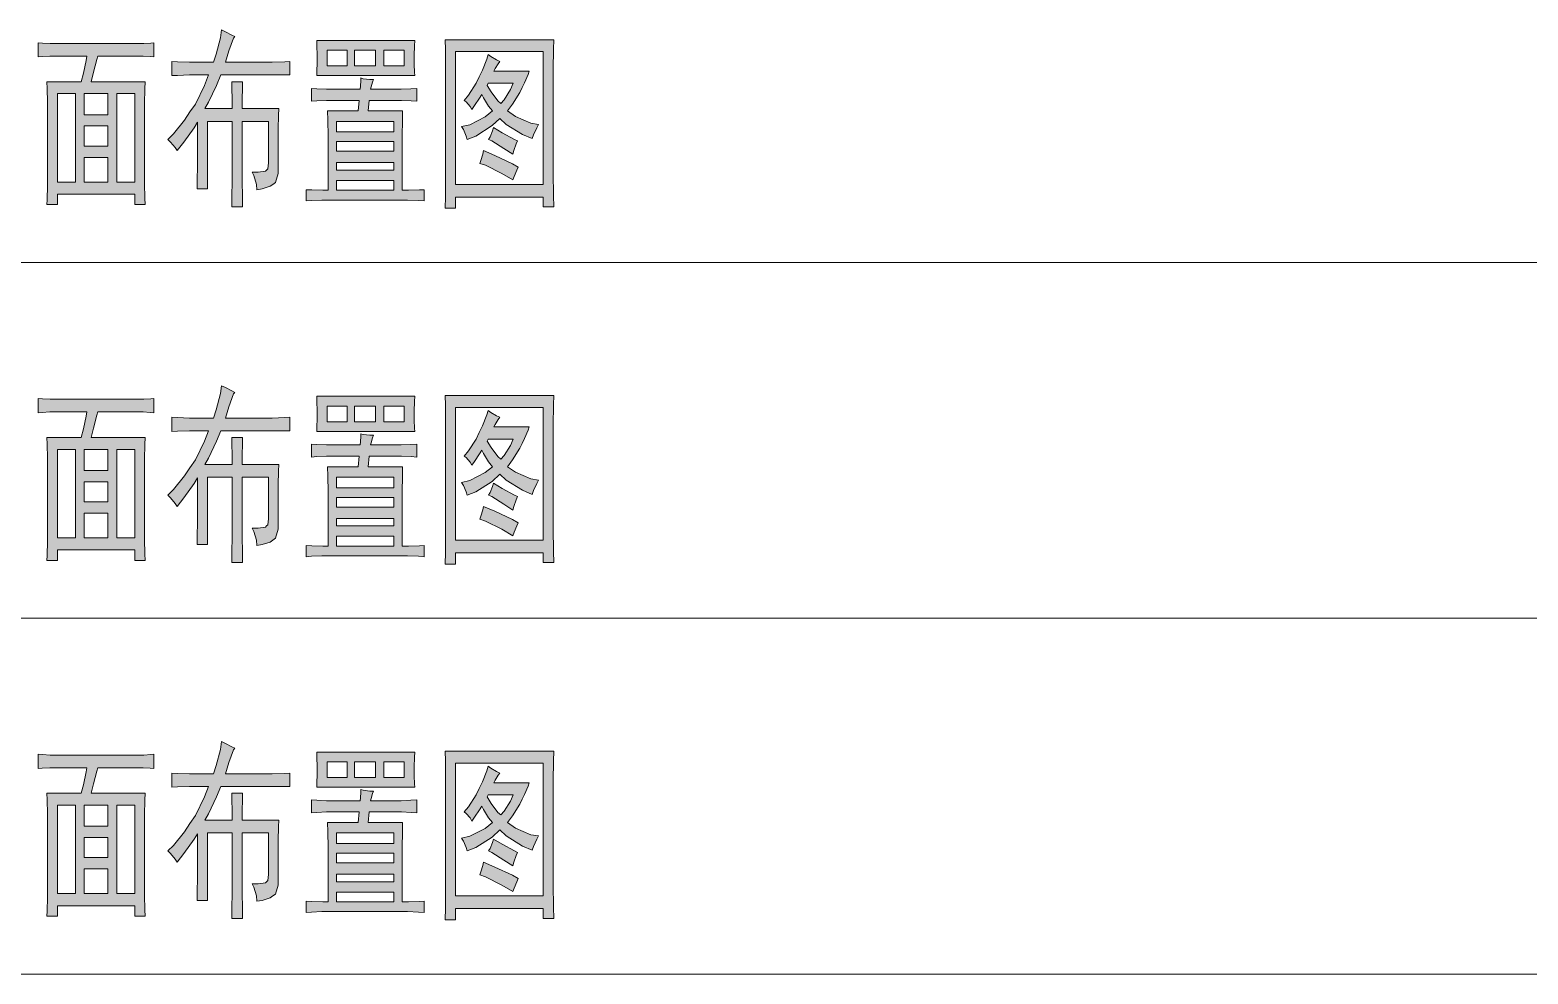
# Model space of a CAD drawing. Header units: millimetres. Extents: x 0 to 207, y 0 to 293.
# Drawn here: x 107.66 to 140.86, y 196.33 to 217.24 of the extents above; entities that cross this region are included whole.
import ezdxf

# ---------------------------------------------------------------- set-up
doc = ezdxf.new("R2010")
doc.units = ezdxf.units.MM

msp = doc.modelspace()

# ---------------------------------------------------------------- hatches: boundary and pattern name
h = msp.add_hatch(color=0)
h.dxf.hatch_style = 2
h.paths.add_polyline_path([(111.724722, 216.531472), (111.788222, 216.711389), (111.879944, 217.071222), (111.908167, 217.244083), (111.992833, 217.20175), (112.137472, 217.127667), (112.200972, 217.095917), (112.17275, 217.060639), (112.066917, 216.778417), (111.992833, 216.531472), (112.850083, 216.531472), (113.026472, 216.531472), (113.308694, 216.538528), (113.421583, 216.545583), (113.421583, 216.24925), (111.887, 216.24925), (111.795278, 216.016417), (111.618889, 215.642472), (111.53775, 215.501361), (112.141, 215.501361), (112.141, 215.684806), (112.137472, 215.981139), (112.130417, 216.097556), (112.373833, 216.097556), (112.370306, 215.981139), (112.36325, 215.684806), (112.36325, 215.501361), (113.178167, 215.501361), (113.171111, 215.349667), (113.164056, 215.053333), (113.164056, 214.901639), (113.164056, 214.220778), (113.164056, 214.065556), (113.104083, 213.864472), (113.044111, 213.822139), (112.980611, 213.783333), (112.804222, 213.723361), (112.687806, 213.705722), (112.677222, 213.822139), (112.624306, 214.016167), (112.5855, 214.09025), (112.716028, 214.09025), (112.878306, 214.114944), (112.903, 214.139639), (112.931222, 214.164333), (112.948861, 214.298389), (112.945333, 214.404222), (112.945333, 215.219139), (112.36325, 215.219139), (112.36325, 214.09025), (112.36325, 213.913861), (112.370306, 213.532861), (112.373833, 213.324722), (112.130417, 213.324722), (112.137472, 213.532861), (112.141, 213.913861), (112.141, 214.09025), (112.141, 215.219139), (111.597722, 215.219139), (111.597722, 213.723361), (111.364889, 213.723361), (111.368417, 213.89975), (111.375472, 214.238417), (111.375472, 214.404222), (111.375472, 215.2015), (111.301389, 215.078028), (111.072083, 214.760528), (110.920389, 214.570028), (110.881583, 214.637056), (110.77575, 214.760528), (110.71225, 214.8205), (110.83925, 214.943972), (111.086194, 215.247361), (111.206139, 215.427278), (111.326083, 215.603667), (111.530694, 216.016417), (111.618889, 216.24925), (111.340194, 216.24925), (111.195556, 216.24925), (110.927444, 216.238667), (110.803972, 216.231611), (110.803972, 216.545583), (110.927444, 216.538528), (111.195556, 216.531472), (111.340194, 216.531472)])
h = msp.add_hatch(color=0)
h.paths.add_polyline_path([(110.098417, 216.944222), (110.183083, 216.944222), (110.341833, 216.954806), (110.408861, 216.961861), (110.408861, 216.647889), (110.327722, 216.654944), (110.1725, 216.662), (110.098417, 216.662), (109.167083, 216.662), (109.142389, 216.587917), (109.068306, 216.305694), (109.015389, 216.097556), (110.211306, 216.097556), (110.207778, 215.942333), (110.200722, 215.617778), (110.200722, 215.451972), (110.200722, 214.023222), (110.200722, 213.839778), (110.207778, 213.515222), (110.211306, 213.374111), (109.982, 213.374111), (109.982, 213.606944), (108.271028, 213.606944), (108.271028, 213.374111), (108.038194, 213.374111), (108.04525, 213.483472), (108.052306, 213.797444), (108.052306, 214.005583), (108.052306, 215.483722), (108.052306, 215.642472), (108.04525, 215.949389), (108.038194, 216.097556), (108.793139, 216.097556), (108.846056, 216.288056), (108.909556, 216.570278), (108.923667, 216.662), (108.189889, 216.662), (108.101694, 216.662), (107.928833, 216.654944), (107.840639, 216.647889), (107.840639, 216.961861), (107.935889, 216.954806), (108.10875, 216.944222), (108.189889, 216.944222)])
h.paths.add_polyline_path([(108.666139, 213.875056), (108.666139, 215.832972), (108.271028, 215.832972), (108.271028, 213.875056)])
h.paths.add_polyline_path([(109.982, 213.875056), (109.982, 215.832972), (109.586889, 215.832972), (109.586889, 213.875056)])
h.paths.add_polyline_path([(109.389333, 213.875056), (109.389333, 214.421861), (108.863694, 214.421861), (108.863694, 213.875056)])
h.paths.add_polyline_path([(109.389333, 215.367306), (109.389333, 215.832972), (108.863694, 215.832972), (108.863694, 215.367306)])
h.paths.add_polyline_path([(109.389333, 214.668806), (109.389333, 215.120361), (108.863694, 215.120361), (108.863694, 214.668806)])
h = msp.add_hatch(color=0)
h.paths.add_polyline_path([(116.187361, 217.01125), (116.180306, 216.894833), (116.176778, 216.679639), (116.176778, 216.580861), (116.176778, 216.478556), (116.180306, 216.305694), (116.187361, 216.231611), (114.01425, 216.231611), (114.017778, 216.330389), (114.024833, 216.513833), (114.024833, 216.594972), (114.024833, 216.686694), (114.017778, 216.894833), (114.01425, 217.01125)])
h.paths.add_polyline_path([(115.316, 216.446806), (115.316, 216.796056), (114.850333, 216.796056), (114.850333, 216.446806)])
h.paths.add_polyline_path([(115.954528, 216.446806), (115.954528, 216.796056), (115.502972, 216.796056), (115.502972, 216.446806)])
h.paths.add_polyline_path([(114.688056, 216.446806), (114.688056, 216.796056), (114.247083, 216.796056), (114.247083, 216.446806)])
h = msp.add_hatch(color=0)
h.paths.add_polyline_path([(119.267111, 217.028889), (119.260056, 216.82075), (119.256528, 216.365667), (119.256528, 216.115194), (119.256528, 214.337194), (119.256528, 214.079667), (119.260056, 213.575194), (119.267111, 213.324722), (119.034278, 213.324722), (119.034278, 213.539917), (117.094, 213.539917), (117.094, 213.292972), (116.861167, 213.292972), (116.868222, 213.5505), (116.87175, 214.079667), (116.87175, 214.354833), (116.87175, 216.115194), (116.87175, 216.355083), (116.868222, 216.813694), (116.861167, 217.028889)])
h.paths.add_polyline_path([(119.034278, 213.822139), (119.034278, 216.764306), (117.094, 216.764306), (117.094, 213.822139)])
h = msp.add_hatch(color=0)
h.paths.add_polyline_path([(118.071194, 216.545583), (118.035917, 216.496194), (117.972417, 216.390361), (117.940667, 216.330389), (118.720306, 216.330389), (118.699139, 216.256306), (118.621528, 216.072861), (118.568611, 215.967028), (118.519222, 215.857667), (118.353417, 215.600139), (118.244056, 215.451972), (118.420444, 215.324972), (118.762639, 215.176806), (118.928444, 215.152111), (118.889639, 215.078028), (118.819083, 214.919278), (118.790861, 214.838139), (118.575667, 214.926333), (118.215833, 215.152111), (118.071194, 215.286167), (117.901861, 215.127417), (117.542028, 214.894583), (117.348, 214.8205), (117.330361, 214.894583), (117.266861, 215.035694), (117.221, 215.102722), (117.407972, 215.145056), (117.750167, 215.317917), (117.908917, 215.451972), (117.82425, 215.557806), (117.711361, 215.74125), (117.676083, 215.815333), (117.623167, 215.734194), (117.513806, 215.568389), (117.453833, 215.483722), (117.415028, 215.55075), (117.326833, 215.649528), (117.280972, 215.684806), (117.37975, 215.801222), (117.545556, 216.062278), (117.616111, 216.206917), (117.686667, 216.351556), (117.785444, 216.594972), (117.813667, 216.697278), (117.873639, 216.654944), (118.000639, 216.580861)])
h.paths.add_polyline_path([(117.7925, 216.016417), (117.877167, 215.875306), (118.028861, 215.674222), (118.092361, 215.617778), (118.169972, 215.698917), (118.307556, 215.924694), (118.371056, 216.065806), (117.813667, 216.065806)])
h = msp.add_hatch(color=0)
h.paths.add_polyline_path([(115.270139, 216.146944), (115.2525, 216.0905), (115.22075, 215.981139), (115.210167, 215.93175), (115.802833, 215.93175), (115.883972, 215.93175), (116.099167, 215.942333), (116.233222, 215.949389), (116.233222, 215.667167), (116.106222, 215.674222), (115.891028, 215.684806), (115.802833, 215.684806), (115.174889, 215.684806), (115.153722, 215.451972), (115.91925, 215.451972), (115.915722, 215.243833), (115.908667, 214.894583), (115.908667, 214.753472), (115.908667, 213.691611), (116.04625, 213.691611), (116.293194, 213.698667), (116.3955, 213.705722), (116.3955, 213.458778), (116.2685, 213.465833), (116.028611, 213.476417), (115.91925, 213.476417), (114.247083, 213.476417), (114.130667, 213.476417), (113.897833, 213.465833), (113.781417, 213.458778), (113.781417, 213.705722), (113.904889, 213.698667), (114.148306, 213.691611), (114.26825, 213.691611), (114.26825, 214.753472), (114.26825, 214.894583), (114.264722, 215.243833), (114.257667, 215.451972), (114.931472, 215.451972), (114.956167, 215.684806), (114.338806, 215.684806), (114.232972, 215.684806), (114.01425, 215.674222), (113.897833, 215.667167), (113.897833, 215.949389), (114.01425, 215.942333), (114.232972, 215.93175), (114.338806, 215.93175), (114.977333, 215.93175), (114.984389, 215.998778), (114.991444, 216.12225), (114.991444, 216.182222), (115.047889, 216.164583), (115.189, 216.146944)])
h.paths.add_polyline_path([(115.721694, 214.986306), (115.721694, 215.219139), (114.455222, 215.219139), (114.455222, 214.986306)])
h.paths.add_polyline_path([(115.721694, 214.555917), (115.721694, 214.771111), (114.455222, 214.771111), (114.455222, 214.555917)])
h.paths.add_polyline_path([(115.721694, 213.691611), (115.721694, 213.906806), (114.455222, 213.906806), (114.455222, 213.691611)])
h.paths.add_polyline_path([(115.721694, 214.139639), (115.721694, 214.305444), (114.455222, 214.305444), (114.455222, 214.139639)])
h = msp.add_hatch(color=0)
h.dxf.hatch_style = 2
h.paths.add_polyline_path([(117.930083, 215.085083), (118.127639, 214.968667), (118.39575, 214.8205), (118.466306, 214.785222), (118.434556, 214.721722), (118.385167, 214.570028), (118.360472, 214.488889), (118.162917, 214.619417), (117.894806, 214.785222), (117.82425, 214.8205), (117.856, 214.876944), (117.908917, 215.011)])
h = msp.add_hatch(color=0)
h.dxf.hatch_style = 2
h.paths.add_polyline_path([(117.711361, 214.570028), (117.965361, 214.464194), (118.349889, 214.28075), (118.476889, 214.206667), (118.448667, 214.139639), (118.388694, 213.998528), (118.360472, 213.924444), (118.120583, 214.065556), (117.757222, 214.245472), (117.626694, 214.287806), (117.651389, 214.354833), (117.693722, 214.495944)])
h = msp.add_hatch(color=0)
h.dxf.hatch_style = 2
h.paths.add_polyline_path([(111.724722, 208.646889), (111.788222, 208.830333), (111.879944, 209.186639), (111.908167, 209.363028), (111.992833, 209.320694), (112.137472, 209.246611), (112.200972, 209.211333), (112.17275, 209.179583), (112.066917, 208.897361), (111.992833, 208.646889), (112.850083, 208.646889), (113.026472, 208.646889), (113.308694, 208.657472), (113.421583, 208.664528), (113.421583, 208.364667), (111.887, 208.364667), (111.795278, 208.131833), (111.618889, 207.757889), (111.53775, 207.616778), (112.141, 207.616778), (112.141, 207.800222), (112.137472, 208.100083), (112.130417, 208.2165), (112.373833, 208.2165), (112.370306, 208.100083), (112.36325, 207.800222), (112.36325, 207.616778), (113.178167, 207.616778), (113.171111, 207.468611), (113.164056, 207.16875), (113.164056, 207.020583), (113.164056, 206.339722), (113.164056, 206.180972), (113.104083, 205.983417), (113.044111, 205.941083), (112.980611, 205.89875), (112.804222, 205.842306), (112.687806, 205.824667), (112.677222, 205.941083), (112.624306, 206.131583), (112.5855, 206.205667), (112.716028, 206.205667), (112.878306, 206.230361), (112.903, 206.255056), (112.931222, 206.27975), (112.948861, 206.413806), (112.945333, 206.523167), (112.945333, 207.334556), (112.36325, 207.334556), (112.36325, 206.205667), (112.36325, 206.032806), (112.370306, 205.651806), (112.373833, 205.443667), (112.130417, 205.443667), (112.137472, 205.651806), (112.141, 206.032806), (112.141, 206.205667), (112.141, 207.334556), (111.597722, 207.334556), (111.597722, 205.842306), (111.364889, 205.842306), (111.368417, 206.015167), (111.375472, 206.357361), (111.375472, 206.523167), (111.375472, 207.320444), (111.301389, 207.193444), (111.072083, 206.879472), (110.920389, 206.688972), (110.881583, 206.756), (110.77575, 206.879472), (110.71225, 206.935917), (110.83925, 207.062917), (111.086194, 207.366306), (111.206139, 207.542694), (111.326083, 207.722611), (111.530694, 208.131833), (111.618889, 208.364667), (111.340194, 208.364667), (111.195556, 208.364667), (110.927444, 208.357611), (110.803972, 208.347028), (110.803972, 208.664528), (110.927444, 208.657472), (111.195556, 208.646889), (111.340194, 208.646889)])
h = msp.add_hatch(color=0)
h.paths.add_polyline_path([(119.267111, 209.144306), (119.260056, 208.939694), (119.256528, 208.481083), (119.256528, 208.234139), (119.256528, 206.456139), (119.256528, 206.198611), (119.260056, 205.690611), (119.267111, 205.443667), (119.034278, 205.443667), (119.034278, 205.658861), (117.094, 205.658861), (117.094, 205.408389), (116.861167, 205.408389), (116.868222, 205.665917), (116.87175, 206.198611), (116.87175, 206.473778), (116.87175, 208.234139), (116.87175, 208.474028), (116.868222, 208.929111), (116.861167, 209.144306)])
h.paths.add_polyline_path([(119.034278, 205.941083), (119.034278, 208.879722), (117.094, 208.879722), (117.094, 205.941083)])
h = msp.add_hatch(color=0)
h.paths.add_polyline_path([(110.098417, 209.063167), (110.183083, 209.063167), (110.341833, 209.070222), (110.408861, 209.080806), (110.408861, 208.763306), (110.327722, 208.770361), (110.1725, 208.780944), (110.098417, 208.780944), (109.167083, 208.780944), (109.142389, 208.706861), (109.068306, 208.424639), (109.015389, 208.2165), (110.211306, 208.2165), (110.207778, 208.05775), (110.200722, 207.733194), (110.200722, 207.567389), (110.200722, 206.138639), (110.200722, 205.958722), (110.207778, 205.634167), (110.211306, 205.493056), (109.982, 205.493056), (109.982, 205.725889), (108.271028, 205.725889), (108.271028, 205.493056), (108.038194, 205.493056), (108.04525, 205.598889), (108.052306, 205.916389), (108.052306, 206.124528), (108.052306, 207.602667), (108.052306, 207.757889), (108.04525, 208.064806), (108.038194, 208.2165), (108.793139, 208.2165), (108.846056, 208.407), (108.909556, 208.689222), (108.923667, 208.780944), (108.189889, 208.780944), (108.101694, 208.780944), (107.928833, 208.770361), (107.840639, 208.763306), (107.840639, 209.080806), (107.935889, 209.070222), (108.10875, 209.063167), (108.189889, 209.063167)])
h.paths.add_polyline_path([(108.666139, 205.990472), (108.666139, 207.948389), (108.271028, 207.948389), (108.271028, 205.990472)])
h.paths.add_polyline_path([(109.982, 205.990472), (109.982, 207.948389), (109.586889, 207.948389), (109.586889, 205.990472)])
h.paths.add_polyline_path([(109.389333, 205.990472), (109.389333, 206.537278), (108.863694, 206.537278), (108.863694, 205.990472)])
h.paths.add_polyline_path([(109.389333, 207.48625), (109.389333, 207.948389), (108.863694, 207.948389), (108.863694, 207.48625)])
h.paths.add_polyline_path([(109.389333, 206.78775), (109.389333, 207.235778), (108.863694, 207.235778), (108.863694, 206.78775)])
h = msp.add_hatch(color=0)
h.paths.add_polyline_path([(116.187361, 209.130194), (116.180306, 209.013778), (116.176778, 208.798583), (116.176778, 208.696278), (116.176778, 208.5975), (116.180306, 208.424639), (116.187361, 208.347028), (114.01425, 208.347028), (114.017778, 208.449333), (114.024833, 208.62925), (114.024833, 208.713917), (114.024833, 208.805639), (114.017778, 209.013778), (114.01425, 209.130194)])
h.paths.add_polyline_path([(115.316, 208.56575), (115.316, 208.911472), (114.850333, 208.911472), (114.850333, 208.56575)])
h.paths.add_polyline_path([(115.954528, 208.56575), (115.954528, 208.911472), (115.502972, 208.911472), (115.502972, 208.56575)])
h.paths.add_polyline_path([(114.688056, 208.56575), (114.688056, 208.911472), (114.247083, 208.911472), (114.247083, 208.56575)])
h = msp.add_hatch(color=0)
h.paths.add_polyline_path([(118.071194, 208.664528), (118.035917, 208.615139), (117.972417, 208.505778), (117.940667, 208.449333), (118.720306, 208.449333), (118.699139, 208.37525), (118.621528, 208.191806), (118.568611, 208.082444), (118.519222, 207.976611), (118.353417, 207.719083), (118.244056, 207.567389), (118.420444, 207.443917), (118.762639, 207.29575), (118.928444, 207.271056), (118.889639, 207.193444), (118.819083, 207.038222), (118.790861, 206.953556), (118.575667, 207.045278), (118.215833, 207.271056), (118.071194, 207.401583), (117.901861, 207.242833), (117.542028, 207.013528), (117.348, 206.935917), (117.330361, 207.013528), (117.266861, 207.154639), (117.221, 207.218139), (117.407972, 207.260472), (117.750167, 207.436861), (117.908917, 207.567389), (117.82425, 207.67675), (117.711361, 207.860194), (117.676083, 207.934278), (117.623167, 207.849611), (117.513806, 207.683806), (117.453833, 207.602667), (117.415028, 207.666167), (117.326833, 207.768472), (117.280972, 207.800222), (117.37975, 207.916639), (117.545556, 208.177694), (117.616111, 208.322333), (117.686667, 208.4705), (117.785444, 208.713917), (117.813667, 208.812694), (117.873639, 208.770361), (118.000639, 208.696278)])
h.paths.add_polyline_path([(117.7925, 208.131833), (117.877167, 207.990722), (118.028861, 207.793167), (118.092361, 207.733194), (118.169972, 207.817861), (118.307556, 208.040111), (118.371056, 208.181222), (117.813667, 208.181222)])
h = msp.add_hatch(color=0)
h.paths.add_polyline_path([(115.270139, 208.265889), (115.2525, 208.205917), (115.22075, 208.100083), (115.210167, 208.050694), (115.802833, 208.050694), (115.883972, 208.050694), (116.099167, 208.05775), (116.233222, 208.064806), (116.233222, 207.782583), (116.106222, 207.793167), (115.891028, 207.800222), (115.802833, 207.800222), (115.174889, 207.800222), (115.153722, 207.567389), (115.91925, 207.567389), (115.915722, 207.35925), (115.908667, 207.013528), (115.908667, 206.872417), (115.908667, 205.807028), (116.04625, 205.807028), (116.293194, 205.817611), (116.3955, 205.824667), (116.3955, 205.574194), (116.2685, 205.584778), (116.028611, 205.591833), (115.91925, 205.591833), (114.247083, 205.591833), (114.130667, 205.591833), (113.897833, 205.584778), (113.781417, 205.574194), (113.781417, 205.824667), (113.904889, 205.817611), (114.148306, 205.807028), (114.26825, 205.807028), (114.26825, 206.872417), (114.26825, 207.013528), (114.264722, 207.35925), (114.257667, 207.567389), (114.931472, 207.567389), (114.956167, 207.800222), (114.338806, 207.800222), (114.232972, 207.800222), (114.01425, 207.793167), (113.897833, 207.782583), (113.897833, 208.064806), (114.01425, 208.05775), (114.232972, 208.050694), (114.338806, 208.050694), (114.977333, 208.050694), (114.984389, 208.117722), (114.991444, 208.241194), (114.991444, 208.297639), (115.047889, 208.283528), (115.189, 208.265889)])
h.paths.add_polyline_path([(115.721694, 207.101722), (115.721694, 207.334556), (114.455222, 207.334556), (114.455222, 207.101722)])
h.paths.add_polyline_path([(115.721694, 206.671333), (115.721694, 206.886528), (114.455222, 206.886528), (114.455222, 206.671333)])
h.paths.add_polyline_path([(115.721694, 205.807028), (115.721694, 206.02575), (114.455222, 206.02575), (114.455222, 205.807028)])
h.paths.add_polyline_path([(115.721694, 206.255056), (115.721694, 206.420861), (114.455222, 206.420861), (114.455222, 206.255056)])
h = msp.add_hatch(color=0)
h.dxf.hatch_style = 2
h.paths.add_polyline_path([(117.930083, 207.204028), (118.127639, 207.087611), (118.39575, 206.935917), (118.466306, 206.904167), (118.434556, 206.837139), (118.385167, 206.688972), (118.360472, 206.604306), (118.162917, 206.738361), (117.894806, 206.904167), (117.82425, 206.935917), (117.856, 206.995889), (117.908917, 207.129944)])
h = msp.add_hatch(color=0)
h.dxf.hatch_style = 2
h.paths.add_polyline_path([(117.711361, 206.688972), (117.965361, 206.579611), (118.349889, 206.396167), (118.476889, 206.322083), (118.448667, 206.255056), (118.388694, 206.113944), (118.360472, 206.039861), (118.120583, 206.180972), (117.757222, 206.364417), (117.626694, 206.40675), (117.651389, 206.473778), (117.693722, 206.614889)])
h = msp.add_hatch(color=0)
h.paths.add_polyline_path([(110.098417, 201.178583), (110.183083, 201.178583), (110.341833, 201.189167), (110.408861, 201.196222), (110.408861, 200.88225), (110.327722, 200.889306), (110.1725, 200.896361), (110.098417, 200.896361), (109.167083, 200.896361), (109.142389, 200.822278), (109.068306, 200.540056), (109.015389, 200.331917), (110.211306, 200.331917), (110.207778, 200.176694), (110.200722, 199.852139), (110.200722, 199.686333), (110.200722, 198.257583), (110.200722, 198.074139), (110.207778, 197.749583), (110.211306, 197.608472), (109.982, 197.608472), (109.982, 197.841306), (108.271028, 197.841306), (108.271028, 197.608472), (108.038194, 197.608472), (108.04525, 197.717833), (108.052306, 198.031806), (108.052306, 198.239944), (108.052306, 199.718083), (108.052306, 199.876833), (108.04525, 200.18375), (108.038194, 200.331917), (108.793139, 200.331917), (108.846056, 200.522417), (108.909556, 200.804639), (108.923667, 200.896361), (108.189889, 200.896361), (108.101694, 200.896361), (107.928833, 200.889306), (107.840639, 200.88225), (107.840639, 201.196222), (107.935889, 201.189167), (108.10875, 201.178583), (108.189889, 201.178583)])
h.paths.add_polyline_path([(108.666139, 198.109417), (108.666139, 200.067333), (108.271028, 200.067333), (108.271028, 198.109417)])
h.paths.add_polyline_path([(109.982, 198.109417), (109.982, 200.067333), (109.586889, 200.067333), (109.586889, 198.109417)])
h.paths.add_polyline_path([(109.389333, 198.109417), (109.389333, 198.656222), (108.863694, 198.656222), (108.863694, 198.109417)])
h.paths.add_polyline_path([(109.389333, 199.601667), (109.389333, 200.067333), (108.863694, 200.067333), (108.863694, 199.601667)])
h.paths.add_polyline_path([(109.389333, 198.906694), (109.389333, 199.354722), (108.863694, 199.354722), (108.863694, 198.906694)])
h = msp.add_hatch(color=0)
h.dxf.hatch_style = 2
h.paths.add_polyline_path([(111.724722, 200.765833), (111.788222, 200.949278), (111.879944, 201.305583), (111.908167, 201.478444), (111.992833, 201.436111), (112.137472, 201.362028), (112.200972, 201.330278), (112.17275, 201.295), (112.066917, 201.012778), (111.992833, 200.765833), (112.850083, 200.765833), (113.026472, 200.765833), (113.308694, 200.772889), (113.421583, 200.779944), (113.421583, 200.483611), (111.887, 200.483611), (111.795278, 200.250778), (111.618889, 199.876833), (111.53775, 199.735722), (112.141, 199.735722), (112.141, 199.919167), (112.137472, 200.2155), (112.130417, 200.331917), (112.373833, 200.331917), (112.370306, 200.2155), (112.36325, 199.919167), (112.36325, 199.735722), (113.178167, 199.735722), (113.171111, 199.587556), (113.164056, 199.287694), (113.164056, 199.136), (113.164056, 198.455139), (113.164056, 198.299917), (113.104083, 198.098833), (113.044111, 198.060028), (112.980611, 198.017694), (112.804222, 197.957722), (112.687806, 197.943611), (112.677222, 198.060028), (112.624306, 198.250528), (112.5855, 198.324611), (112.716028, 198.324611), (112.878306, 198.349306), (112.903, 198.374), (112.931222, 198.398694), (112.948861, 198.53275), (112.945333, 198.638583), (112.945333, 199.4535), (112.36325, 199.4535), (112.36325, 198.324611), (112.36325, 198.148222), (112.370306, 197.767222), (112.373833, 197.559083), (112.130417, 197.559083), (112.137472, 197.767222), (112.141, 198.148222), (112.141, 198.324611), (112.141, 199.4535), (111.597722, 199.4535), (111.597722, 197.957722), (111.364889, 197.957722), (111.368417, 198.134111), (111.375472, 198.472778), (111.375472, 198.638583), (111.375472, 199.435861), (111.301389, 199.312389), (111.072083, 198.994889), (110.920389, 198.804389), (110.881583, 198.871417), (110.77575, 198.994889), (110.71225, 199.054861), (110.83925, 199.178333), (111.086194, 199.481722), (111.206139, 199.661639), (111.326083, 199.838028), (111.530694, 200.250778), (111.618889, 200.483611), (111.340194, 200.483611), (111.195556, 200.483611), (110.927444, 200.473028), (110.803972, 200.465972), (110.803972, 200.779944), (110.927444, 200.772889), (111.195556, 200.765833), (111.340194, 200.765833)])
h = msp.add_hatch(color=0)
h.paths.add_polyline_path([(116.187361, 201.245611), (116.180306, 201.129194), (116.176778, 200.914), (116.176778, 200.815222), (116.176778, 200.716444), (116.180306, 200.540056), (116.187361, 200.465972), (114.01425, 200.465972), (114.017778, 200.56475), (114.024833, 200.748194), (114.024833, 200.832861), (114.024833, 200.921056), (114.017778, 201.129194), (114.01425, 201.245611)])
h.paths.add_polyline_path([(115.316, 200.681167), (115.316, 201.030417), (114.850333, 201.030417), (114.850333, 200.681167)])
h.paths.add_polyline_path([(115.954528, 200.681167), (115.954528, 201.030417), (115.502972, 201.030417), (115.502972, 200.681167)])
h.paths.add_polyline_path([(114.688056, 200.681167), (114.688056, 201.030417), (114.247083, 201.030417), (114.247083, 200.681167)])
h = msp.add_hatch(color=0)
h.paths.add_polyline_path([(119.267111, 201.26325), (119.260056, 201.055111), (119.256528, 200.600028), (119.256528, 200.349556), (119.256528, 198.571556), (119.256528, 198.314028), (119.260056, 197.809556), (119.267111, 197.559083), (119.034278, 197.559083), (119.034278, 197.777806), (117.094, 197.777806), (117.094, 197.527333), (116.861167, 197.527333), (116.868222, 197.784861), (116.87175, 198.314028), (116.87175, 198.589194), (116.87175, 200.349556), (116.87175, 200.589444), (116.868222, 201.048056), (116.861167, 201.26325)])
h.paths.add_polyline_path([(119.034278, 198.060028), (119.034278, 200.998667), (117.094, 200.998667), (117.094, 198.060028)])
h = msp.add_hatch(color=0)
h.paths.add_polyline_path([(118.071194, 200.779944), (118.035917, 200.730556), (117.972417, 200.624722), (117.940667, 200.56475), (118.720306, 200.56475), (118.699139, 200.490667), (118.621528, 200.307222), (118.568611, 200.201389), (118.519222, 200.092028), (118.353417, 199.8345), (118.244056, 199.686333), (118.420444, 199.559333), (118.762639, 199.411167), (118.928444, 199.386472), (118.889639, 199.312389), (118.819083, 199.153639), (118.790861, 199.0725), (118.575667, 199.164222), (118.215833, 199.386472), (118.071194, 199.520528), (117.901861, 199.361778), (117.542028, 199.128944), (117.348, 199.054861), (117.330361, 199.128944), (117.266861, 199.270056), (117.221, 199.337083), (117.407972, 199.379417), (117.750167, 199.552278), (117.908917, 199.686333), (117.82425, 199.792167), (117.711361, 199.975611), (117.676083, 200.049694), (117.623167, 199.968556), (117.513806, 199.80275), (117.453833, 199.718083), (117.415028, 199.785111), (117.326833, 199.883889), (117.280972, 199.919167), (117.37975, 200.035583), (117.545556, 200.296639), (117.616111, 200.441278), (117.686667, 200.585917), (117.785444, 200.832861), (117.813667, 200.931639), (117.873639, 200.889306), (118.000639, 200.815222)])
h.paths.add_polyline_path([(117.7925, 200.250778), (117.877167, 200.109667), (118.028861, 199.908583), (118.092361, 199.852139), (118.169972, 199.933278), (118.307556, 200.159056), (118.371056, 200.300167), (117.813667, 200.300167)])
h = msp.add_hatch(color=0)
h.paths.add_polyline_path([(115.270139, 200.381306), (115.2525, 200.324861), (115.22075, 200.2155), (115.210167, 200.166111), (115.802833, 200.166111), (115.883972, 200.166111), (116.099167, 200.176694), (116.233222, 200.18375), (116.233222, 199.901528), (116.106222, 199.908583), (115.891028, 199.919167), (115.802833, 199.919167), (115.174889, 199.919167), (115.153722, 199.686333), (115.91925, 199.686333), (115.915722, 199.478194), (115.908667, 199.128944), (115.908667, 198.987833), (115.908667, 197.925972), (116.04625, 197.925972), (116.293194, 197.933028), (116.3955, 197.943611), (116.3955, 197.693139), (116.2685, 197.700194), (116.028611, 197.710778), (115.91925, 197.710778), (114.247083, 197.710778), (114.130667, 197.710778), (113.897833, 197.700194), (113.781417, 197.693139), (113.781417, 197.943611), (113.904889, 197.933028), (114.148306, 197.925972), (114.26825, 197.925972), (114.26825, 198.987833), (114.26825, 199.128944), (114.264722, 199.478194), (114.257667, 199.686333), (114.931472, 199.686333), (114.956167, 199.919167), (114.338806, 199.919167), (114.232972, 199.919167), (114.01425, 199.908583), (113.897833, 199.901528), (113.897833, 200.18375), (114.01425, 200.176694), (114.232972, 200.166111), (114.338806, 200.166111), (114.977333, 200.166111), (114.984389, 200.233139), (114.991444, 200.356611), (114.991444, 200.416583), (115.047889, 200.398944), (115.189, 200.381306)])
h.paths.add_polyline_path([(115.721694, 199.220667), (115.721694, 199.4535), (114.455222, 199.4535), (114.455222, 199.220667)])
h.paths.add_polyline_path([(115.721694, 198.790278), (115.721694, 199.005472), (114.455222, 199.005472), (114.455222, 198.790278)])
h.paths.add_polyline_path([(115.721694, 197.925972), (115.721694, 198.141167), (114.455222, 198.141167), (114.455222, 197.925972)])
h.paths.add_polyline_path([(115.721694, 198.374), (115.721694, 198.539806), (114.455222, 198.539806), (114.455222, 198.374)])
h = msp.add_hatch(color=0)
h.dxf.hatch_style = 2
h.paths.add_polyline_path([(117.930083, 199.319444), (118.127639, 199.203028), (118.39575, 199.054861), (118.466306, 199.023111), (118.434556, 198.956083), (118.385167, 198.804389), (118.360472, 198.72325), (118.162917, 198.853778), (117.894806, 199.023111), (117.82425, 199.054861), (117.856, 199.111306), (117.908917, 199.245361)])
h = msp.add_hatch(color=0)
h.dxf.hatch_style = 2
h.paths.add_polyline_path([(117.711361, 198.804389), (117.965361, 198.698556), (118.349889, 198.515111), (118.476889, 198.441028), (118.448667, 198.374), (118.388694, 198.232889), (118.360472, 198.158806), (118.120583, 198.299917), (117.757222, 198.483361), (117.626694, 198.522167), (117.651389, 198.589194), (117.693722, 198.730306)])

# ---------------------------------------------------------------- linework, layer by layer
at = {"color": 0, "lineweight": 0}
for points in [[(111.724722, 216.531472), (111.788222, 216.711389), (111.879944, 217.071222), (111.908167, 217.244083), (111.992833, 217.20175), (112.137472, 217.127667), (112.200972, 217.095917), (112.17275, 217.060639), (112.066917, 216.778417), (111.992833, 216.531472), (112.850083, 216.531472), (113.026472, 216.531472), (113.308694, 216.538528), (113.421583, 216.545583), (113.421583, 216.24925), (111.887, 216.24925), (111.795278, 216.016417), (111.618889, 215.642472), (111.53775, 215.501361), (112.141, 215.501361), (112.141, 215.684806), (112.137472, 215.981139), (112.130417, 216.097556), (112.373833, 216.097556), (112.370306, 215.981139), (112.36325, 215.684806), (112.36325, 215.501361), (113.178167, 215.501361), (113.171111, 215.349667), (113.164056, 215.053333), (113.164056, 214.901639), (113.164056, 214.220778), (113.164056, 214.065556), (113.104083, 213.864472), (113.044111, 213.822139), (112.980611, 213.783333), (112.804222, 213.723361), (112.687806, 213.705722), (112.677222, 213.822139), (112.624306, 214.016167), (112.5855, 214.09025), (112.716028, 214.09025), (112.878306, 214.114944), (112.903, 214.139639), (112.931222, 214.164333), (112.948861, 214.298389), (112.945333, 214.404222), (112.945333, 215.219139), (112.36325, 215.219139), (112.36325, 214.09025), (112.36325, 213.913861), (112.370306, 213.532861), (112.373833, 213.324722), (112.130417, 213.324722), (112.137472, 213.532861), (112.141, 213.913861), (112.141, 214.09025), (112.141, 215.219139), (111.597722, 215.219139), (111.597722, 213.723361), (111.364889, 213.723361), (111.368417, 213.89975), (111.375472, 214.238417), (111.375472, 214.404222), (111.375472, 215.2015), (111.301389, 215.078028), (111.072083, 214.760528), (110.920389, 214.570028), (110.881583, 214.637056), (110.77575, 214.760528), (110.71225, 214.8205), (110.83925, 214.943972), (111.086194, 215.247361), (111.206139, 215.427278), (111.326083, 215.603667), (111.530694, 216.016417), (111.618889, 216.24925), (111.340194, 216.24925), (111.195556, 216.24925), (110.927444, 216.238667), (110.803972, 216.231611), (110.803972, 216.545583), (110.927444, 216.538528), (111.195556, 216.531472), (111.340194, 216.531472)], [(110.098417, 216.944222), (110.183083, 216.944222), (110.341833, 216.954806), (110.408861, 216.961861), (110.408861, 216.647889), (110.327722, 216.654944), (110.1725, 216.662), (110.098417, 216.662), (109.167083, 216.662), (109.142389, 216.587917), (109.068306, 216.305694), (109.015389, 216.097556), (110.211306, 216.097556), (110.207778, 215.942333), (110.200722, 215.617778), (110.200722, 215.451972), (110.200722, 214.023222), (110.200722, 213.839778), (110.207778, 213.515222), (110.211306, 213.374111), (109.982, 213.374111), (109.982, 213.606944), (108.271028, 213.606944), (108.271028, 213.374111), (108.038194, 213.374111), (108.04525, 213.483472), (108.052306, 213.797444), (108.052306, 214.005583), (108.052306, 215.483722), (108.052306, 215.642472), (108.04525, 215.949389), (108.038194, 216.097556), (108.793139, 216.097556), (108.846056, 216.288056), (108.909556, 216.570278), (108.923667, 216.662), (108.189889, 216.662), (108.101694, 216.662), (107.928833, 216.654944), (107.840639, 216.647889), (107.840639, 216.961861), (107.935889, 216.954806), (108.10875, 216.944222), (108.189889, 216.944222)], [(116.187361, 217.01125), (116.180306, 216.894833), (116.176778, 216.679639), (116.176778, 216.580861), (116.176778, 216.478556), (116.180306, 216.305694), (116.187361, 216.231611), (114.01425, 216.231611), (114.017778, 216.330389), (114.024833, 216.513833), (114.024833, 216.594972), (114.024833, 216.686694), (114.017778, 216.894833), (114.01425, 217.01125)], [(114.688056, 216.446806), (114.688056, 216.796056), (114.247083, 216.796056), (114.247083, 216.446806)], [(115.316, 216.446806), (115.316, 216.796056), (114.850333, 216.796056), (114.850333, 216.446806)], [(115.954528, 216.446806), (115.954528, 216.796056), (115.502972, 216.796056), (115.502972, 216.446806)], [(119.267111, 217.028889), (119.260056, 216.82075), (119.256528, 216.365667), (119.256528, 216.115194), (119.256528, 214.337194), (119.256528, 214.079667), (119.260056, 213.575194), (119.267111, 213.324722), (119.034278, 213.324722), (119.034278, 213.539917), (117.094, 213.539917), (117.094, 213.292972), (116.861167, 213.292972), (116.868222, 213.5505), (116.87175, 214.079667), (116.87175, 214.354833), (116.87175, 216.115194), (116.87175, 216.355083), (116.868222, 216.813694), (116.861167, 217.028889)], [(119.034278, 213.822139), (119.034278, 216.764306), (117.094, 216.764306), (117.094, 213.822139)], [(118.071194, 216.545583), (118.035917, 216.496194), (117.972417, 216.390361), (117.940667, 216.330389), (118.720306, 216.330389), (118.699139, 216.256306), (118.621528, 216.072861), (118.568611, 215.967028), (118.519222, 215.857667), (118.353417, 215.600139), (118.244056, 215.451972), (118.420444, 215.324972), (118.762639, 215.176806), (118.928444, 215.152111), (118.889639, 215.078028), (118.819083, 214.919278), (118.790861, 214.838139), (118.575667, 214.926333), (118.215833, 215.152111), (118.071194, 215.286167), (117.901861, 215.127417), (117.542028, 214.894583), (117.348, 214.8205), (117.330361, 214.894583), (117.266861, 215.035694), (117.221, 215.102722), (117.407972, 215.145056), (117.750167, 215.317917), (117.908917, 215.451972), (117.82425, 215.557806), (117.711361, 215.74125), (117.676083, 215.815333), (117.623167, 215.734194), (117.513806, 215.568389), (117.453833, 215.483722), (117.415028, 215.55075), (117.326833, 215.649528), (117.280972, 215.684806), (117.37975, 215.801222), (117.545556, 216.062278), (117.616111, 216.206917), (117.686667, 216.351556), (117.785444, 216.594972), (117.813667, 216.697278), (117.873639, 216.654944), (118.000639, 216.580861)], [(115.270139, 216.146944), (115.2525, 216.0905), (115.22075, 215.981139), (115.210167, 215.93175), (115.802833, 215.93175), (115.883972, 215.93175), (116.099167, 215.942333), (116.233222, 215.949389), (116.233222, 215.667167), (116.106222, 215.674222), (115.891028, 215.684806), (115.802833, 215.684806), (115.174889, 215.684806), (115.153722, 215.451972), (115.91925, 215.451972), (115.915722, 215.243833), (115.908667, 214.894583), (115.908667, 214.753472), (115.908667, 213.691611), (116.04625, 213.691611), (116.293194, 213.698667), (116.3955, 213.705722), (116.3955, 213.458778), (116.2685, 213.465833), (116.028611, 213.476417), (115.91925, 213.476417), (114.247083, 213.476417), (114.130667, 213.476417), (113.897833, 213.465833), (113.781417, 213.458778), (113.781417, 213.705722), (113.904889, 213.698667), (114.148306, 213.691611), (114.26825, 213.691611), (114.26825, 214.753472), (114.26825, 214.894583), (114.264722, 215.243833), (114.257667, 215.451972), (114.931472, 215.451972), (114.956167, 215.684806), (114.338806, 215.684806), (114.232972, 215.684806), (114.01425, 215.674222), (113.897833, 215.667167), (113.897833, 215.949389), (114.01425, 215.942333), (114.232972, 215.93175), (114.338806, 215.93175), (114.977333, 215.93175), (114.984389, 215.998778), (114.991444, 216.12225), (114.991444, 216.182222), (115.047889, 216.164583), (115.189, 216.146944)], [(108.666139, 213.875056), (108.666139, 215.832972), (108.271028, 215.832972), (108.271028, 213.875056)], [(109.389333, 215.367306), (109.389333, 215.832972), (108.863694, 215.832972), (108.863694, 215.367306)], [(109.982, 213.875056), (109.982, 215.832972), (109.586889, 215.832972), (109.586889, 213.875056)], [(117.7925, 216.016417), (117.877167, 215.875306), (118.028861, 215.674222), (118.092361, 215.617778), (118.169972, 215.698917), (118.307556, 215.924694), (118.371056, 216.065806), (117.813667, 216.065806)], [(109.389333, 214.668806), (109.389333, 215.120361), (108.863694, 215.120361), (108.863694, 214.668806)], [(115.721694, 214.986306), (115.721694, 215.219139), (114.455222, 215.219139), (114.455222, 214.986306)], [(117.930083, 215.085083), (118.127639, 214.968667), (118.39575, 214.8205), (118.466306, 214.785222), (118.434556, 214.721722), (118.385167, 214.570028), (118.360472, 214.488889), (118.162917, 214.619417), (117.894806, 214.785222), (117.82425, 214.8205), (117.856, 214.876944), (117.908917, 215.011)], [(115.721694, 214.555917), (115.721694, 214.771111), (114.455222, 214.771111), (114.455222, 214.555917)], [(117.711361, 214.570028), (117.965361, 214.464194), (118.349889, 214.28075), (118.476889, 214.206667), (118.448667, 214.139639), (118.388694, 213.998528), (118.360472, 213.924444), (118.120583, 214.065556), (117.757222, 214.245472), (117.626694, 214.287806), (117.651389, 214.354833), (117.693722, 214.495944)], [(109.389333, 213.875056), (109.389333, 214.421861), (108.863694, 214.421861), (108.863694, 213.875056)], [(115.721694, 214.139639), (115.721694, 214.305444), (114.455222, 214.305444), (114.455222, 214.139639)], [(115.721694, 213.691611), (115.721694, 213.906806), (114.455222, 213.906806), (114.455222, 213.691611)], [(111.724722, 208.646889), (111.788222, 208.830333), (111.879944, 209.186639), (111.908167, 209.363028), (111.992833, 209.320694), (112.137472, 209.246611), (112.200972, 209.211333), (112.17275, 209.179583), (112.066917, 208.897361), (111.992833, 208.646889), (112.850083, 208.646889), (113.026472, 208.646889), (113.308694, 208.657472), (113.421583, 208.664528), (113.421583, 208.364667), (111.887, 208.364667), (111.795278, 208.131833), (111.618889, 207.757889), (111.53775, 207.616778), (112.141, 207.616778), (112.141, 207.800222), (112.137472, 208.100083), (112.130417, 208.2165), (112.373833, 208.2165), (112.370306, 208.100083), (112.36325, 207.800222), (112.36325, 207.616778), (113.178167, 207.616778), (113.171111, 207.468611), (113.164056, 207.16875), (113.164056, 207.020583), (113.164056, 206.339722), (113.164056, 206.180972), (113.104083, 205.983417), (113.044111, 205.941083), (112.980611, 205.89875), (112.804222, 205.842306), (112.687806, 205.824667), (112.677222, 205.941083), (112.624306, 206.131583), (112.5855, 206.205667), (112.716028, 206.205667), (112.878306, 206.230361), (112.903, 206.255056), (112.931222, 206.27975), (112.948861, 206.413806), (112.945333, 206.523167), (112.945333, 207.334556), (112.36325, 207.334556), (112.36325, 206.205667), (112.36325, 206.032806), (112.370306, 205.651806), (112.373833, 205.443667), (112.130417, 205.443667), (112.137472, 205.651806), (112.141, 206.032806), (112.141, 206.205667), (112.141, 207.334556), (111.597722, 207.334556), (111.597722, 205.842306), (111.364889, 205.842306), (111.368417, 206.015167), (111.375472, 206.357361), (111.375472, 206.523167), (111.375472, 207.320444), (111.301389, 207.193444), (111.072083, 206.879472), (110.920389, 206.688972), (110.881583, 206.756), (110.77575, 206.879472), (110.71225, 206.935917), (110.83925, 207.062917), (111.086194, 207.366306), (111.206139, 207.542694), (111.326083, 207.722611), (111.530694, 208.131833), (111.618889, 208.364667), (111.340194, 208.364667), (111.195556, 208.364667), (110.927444, 208.357611), (110.803972, 208.347028), (110.803972, 208.664528), (110.927444, 208.657472), (111.195556, 208.646889), (111.340194, 208.646889)], [(119.267111, 209.144306), (119.260056, 208.939694), (119.256528, 208.481083), (119.256528, 208.234139), (119.256528, 206.456139), (119.256528, 206.198611), (119.260056, 205.690611), (119.267111, 205.443667), (119.034278, 205.443667), (119.034278, 205.658861), (117.094, 205.658861), (117.094, 205.408389), (116.861167, 205.408389), (116.868222, 205.665917), (116.87175, 206.198611), (116.87175, 206.473778), (116.87175, 208.234139), (116.87175, 208.474028), (116.868222, 208.929111), (116.861167, 209.144306)], [(110.098417, 209.063167), (110.183083, 209.063167), (110.341833, 209.070222), (110.408861, 209.080806), (110.408861, 208.763306), (110.327722, 208.770361), (110.1725, 208.780944), (110.098417, 208.780944), (109.167083, 208.780944), (109.142389, 208.706861), (109.068306, 208.424639), (109.015389, 208.2165), (110.211306, 208.2165), (110.207778, 208.05775), (110.200722, 207.733194), (110.200722, 207.567389), (110.200722, 206.138639), (110.200722, 205.958722), (110.207778, 205.634167), (110.211306, 205.493056), (109.982, 205.493056), (109.982, 205.725889), (108.271028, 205.725889), (108.271028, 205.493056), (108.038194, 205.493056), (108.04525, 205.598889), (108.052306, 205.916389), (108.052306, 206.124528), (108.052306, 207.602667), (108.052306, 207.757889), (108.04525, 208.064806), (108.038194, 208.2165), (108.793139, 208.2165), (108.846056, 208.407), (108.909556, 208.689222), (108.923667, 208.780944), (108.189889, 208.780944), (108.101694, 208.780944), (107.928833, 208.770361), (107.840639, 208.763306), (107.840639, 209.080806), (107.935889, 209.070222), (108.10875, 209.063167), (108.189889, 209.063167)], [(116.187361, 209.130194), (116.180306, 209.013778), (116.176778, 208.798583), (116.176778, 208.696278), (116.176778, 208.5975), (116.180306, 208.424639), (116.187361, 208.347028), (114.01425, 208.347028), (114.017778, 208.449333), (114.024833, 208.62925), (114.024833, 208.713917), (114.024833, 208.805639), (114.017778, 209.013778), (114.01425, 209.130194)], [(114.688056, 208.56575), (114.688056, 208.911472), (114.247083, 208.911472), (114.247083, 208.56575)], [(115.316, 208.56575), (115.316, 208.911472), (114.850333, 208.911472), (114.850333, 208.56575)], [(115.954528, 208.56575), (115.954528, 208.911472), (115.502972, 208.911472), (115.502972, 208.56575)], [(119.034278, 205.941083), (119.034278, 208.879722), (117.094, 208.879722), (117.094, 205.941083)], [(118.071194, 208.664528), (118.035917, 208.615139), (117.972417, 208.505778), (117.940667, 208.449333), (118.720306, 208.449333), (118.699139, 208.37525), (118.621528, 208.191806), (118.568611, 208.082444), (118.519222, 207.976611), (118.353417, 207.719083), (118.244056, 207.567389), (118.420444, 207.443917), (118.762639, 207.29575), (118.928444, 207.271056), (118.889639, 207.193444), (118.819083, 207.038222), (118.790861, 206.953556), (118.575667, 207.045278), (118.215833, 207.271056), (118.071194, 207.401583), (117.901861, 207.242833), (117.542028, 207.013528), (117.348, 206.935917), (117.330361, 207.013528), (117.266861, 207.154639), (117.221, 207.218139), (117.407972, 207.260472), (117.750167, 207.436861), (117.908917, 207.567389), (117.82425, 207.67675), (117.711361, 207.860194), (117.676083, 207.934278), (117.623167, 207.849611), (117.513806, 207.683806), (117.453833, 207.602667), (117.415028, 207.666167), (117.326833, 207.768472), (117.280972, 207.800222), (117.37975, 207.916639), (117.545556, 208.177694), (117.616111, 208.322333), (117.686667, 208.4705), (117.785444, 208.713917), (117.813667, 208.812694), (117.873639, 208.770361), (118.000639, 208.696278)], [(115.270139, 208.265889), (115.2525, 208.205917), (115.22075, 208.100083), (115.210167, 208.050694), (115.802833, 208.050694), (115.883972, 208.050694), (116.099167, 208.05775), (116.233222, 208.064806), (116.233222, 207.782583), (116.106222, 207.793167), (115.891028, 207.800222), (115.802833, 207.800222), (115.174889, 207.800222), (115.153722, 207.567389), (115.91925, 207.567389), (115.915722, 207.35925), (115.908667, 207.013528), (115.908667, 206.872417), (115.908667, 205.807028), (116.04625, 205.807028), (116.293194, 205.817611), (116.3955, 205.824667), (116.3955, 205.574194), (116.2685, 205.584778), (116.028611, 205.591833), (115.91925, 205.591833), (114.247083, 205.591833), (114.130667, 205.591833), (113.897833, 205.584778), (113.781417, 205.574194), (113.781417, 205.824667), (113.904889, 205.817611), (114.148306, 205.807028), (114.26825, 205.807028), (114.26825, 206.872417), (114.26825, 207.013528), (114.264722, 207.35925), (114.257667, 207.567389), (114.931472, 207.567389), (114.956167, 207.800222), (114.338806, 207.800222), (114.232972, 207.800222), (114.01425, 207.793167), (113.897833, 207.782583), (113.897833, 208.064806), (114.01425, 208.05775), (114.232972, 208.050694), (114.338806, 208.050694), (114.977333, 208.050694), (114.984389, 208.117722), (114.991444, 208.241194), (114.991444, 208.297639), (115.047889, 208.283528), (115.189, 208.265889)], [(117.7925, 208.131833), (117.877167, 207.990722), (118.028861, 207.793167), (118.092361, 207.733194), (118.169972, 207.817861), (118.307556, 208.040111), (118.371056, 208.181222), (117.813667, 208.181222)], [(108.666139, 205.990472), (108.666139, 207.948389), (108.271028, 207.948389), (108.271028, 205.990472)], [(109.389333, 207.48625), (109.389333, 207.948389), (108.863694, 207.948389), (108.863694, 207.48625)], [(109.982, 205.990472), (109.982, 207.948389), (109.586889, 207.948389), (109.586889, 205.990472)], [(109.389333, 206.78775), (109.389333, 207.235778), (108.863694, 207.235778), (108.863694, 206.78775)], [(115.721694, 207.101722), (115.721694, 207.334556), (114.455222, 207.334556), (114.455222, 207.101722)], [(117.930083, 207.204028), (118.127639, 207.087611), (118.39575, 206.935917), (118.466306, 206.904167), (118.434556, 206.837139), (118.385167, 206.688972), (118.360472, 206.604306), (118.162917, 206.738361), (117.894806, 206.904167), (117.82425, 206.935917), (117.856, 206.995889), (117.908917, 207.129944)], [(115.721694, 206.671333), (115.721694, 206.886528), (114.455222, 206.886528), (114.455222, 206.671333)], [(109.389333, 205.990472), (109.389333, 206.537278), (108.863694, 206.537278), (108.863694, 205.990472)], [(117.711361, 206.688972), (117.965361, 206.579611), (118.349889, 206.396167), (118.476889, 206.322083), (118.448667, 206.255056), (118.388694, 206.113944), (118.360472, 206.039861), (118.120583, 206.180972), (117.757222, 206.364417), (117.626694, 206.40675), (117.651389, 206.473778), (117.693722, 206.614889)], [(115.721694, 206.255056), (115.721694, 206.420861), (114.455222, 206.420861), (114.455222, 206.255056)], [(115.721694, 205.807028), (115.721694, 206.02575), (114.455222, 206.02575), (114.455222, 205.807028)], [(110.098417, 201.178583), (110.183083, 201.178583), (110.341833, 201.189167), (110.408861, 201.196222), (110.408861, 200.88225), (110.327722, 200.889306), (110.1725, 200.896361), (110.098417, 200.896361), (109.167083, 200.896361), (109.142389, 200.822278), (109.068306, 200.540056), (109.015389, 200.331917), (110.211306, 200.331917), (110.207778, 200.176694), (110.200722, 199.852139), (110.200722, 199.686333), (110.200722, 198.257583), (110.200722, 198.074139), (110.207778, 197.749583), (110.211306, 197.608472), (109.982, 197.608472), (109.982, 197.841306), (108.271028, 197.841306), (108.271028, 197.608472), (108.038194, 197.608472), (108.04525, 197.717833), (108.052306, 198.031806), (108.052306, 198.239944), (108.052306, 199.718083), (108.052306, 199.876833), (108.04525, 200.18375), (108.038194, 200.331917), (108.793139, 200.331917), (108.846056, 200.522417), (108.909556, 200.804639), (108.923667, 200.896361), (108.189889, 200.896361), (108.101694, 200.896361), (107.928833, 200.889306), (107.840639, 200.88225), (107.840639, 201.196222), (107.935889, 201.189167), (108.10875, 201.178583), (108.189889, 201.178583)], [(111.724722, 200.765833), (111.788222, 200.949278), (111.879944, 201.305583), (111.908167, 201.478444), (111.992833, 201.436111), (112.137472, 201.362028), (112.200972, 201.330278), (112.17275, 201.295), (112.066917, 201.012778), (111.992833, 200.765833), (112.850083, 200.765833), (113.026472, 200.765833), (113.308694, 200.772889), (113.421583, 200.779944), (113.421583, 200.483611), (111.887, 200.483611), (111.795278, 200.250778), (111.618889, 199.876833), (111.53775, 199.735722), (112.141, 199.735722), (112.141, 199.919167), (112.137472, 200.2155), (112.130417, 200.331917), (112.373833, 200.331917), (112.370306, 200.2155), (112.36325, 199.919167), (112.36325, 199.735722), (113.178167, 199.735722), (113.171111, 199.587556), (113.164056, 199.287694), (113.164056, 199.136), (113.164056, 198.455139), (113.164056, 198.299917), (113.104083, 198.098833), (113.044111, 198.060028), (112.980611, 198.017694), (112.804222, 197.957722), (112.687806, 197.943611), (112.677222, 198.060028), (112.624306, 198.250528), (112.5855, 198.324611), (112.716028, 198.324611), (112.878306, 198.349306), (112.903, 198.374), (112.931222, 198.398694), (112.948861, 198.53275), (112.945333, 198.638583), (112.945333, 199.4535), (112.36325, 199.4535), (112.36325, 198.324611), (112.36325, 198.148222), (112.370306, 197.767222), (112.373833, 197.559083), (112.130417, 197.559083), (112.137472, 197.767222), (112.141, 198.148222), (112.141, 198.324611), (112.141, 199.4535), (111.597722, 199.4535), (111.597722, 197.957722), (111.364889, 197.957722), (111.368417, 198.134111), (111.375472, 198.472778), (111.375472, 198.638583), (111.375472, 199.435861), (111.301389, 199.312389), (111.072083, 198.994889), (110.920389, 198.804389), (110.881583, 198.871417), (110.77575, 198.994889), (110.71225, 199.054861), (110.83925, 199.178333), (111.086194, 199.481722), (111.206139, 199.661639), (111.326083, 199.838028), (111.530694, 200.250778), (111.618889, 200.483611), (111.340194, 200.483611), (111.195556, 200.483611), (110.927444, 200.473028), (110.803972, 200.465972), (110.803972, 200.779944), (110.927444, 200.772889), (111.195556, 200.765833), (111.340194, 200.765833)], [(116.187361, 201.245611), (116.180306, 201.129194), (116.176778, 200.914), (116.176778, 200.815222), (116.176778, 200.716444), (116.180306, 200.540056), (116.187361, 200.465972), (114.01425, 200.465972), (114.017778, 200.56475), (114.024833, 200.748194), (114.024833, 200.832861), (114.024833, 200.921056), (114.017778, 201.129194), (114.01425, 201.245611)], [(119.267111, 201.26325), (119.260056, 201.055111), (119.256528, 200.600028), (119.256528, 200.349556), (119.256528, 198.571556), (119.256528, 198.314028), (119.260056, 197.809556), (119.267111, 197.559083), (119.034278, 197.559083), (119.034278, 197.777806), (117.094, 197.777806), (117.094, 197.527333), (116.861167, 197.527333), (116.868222, 197.784861), (116.87175, 198.314028), (116.87175, 198.589194), (116.87175, 200.349556), (116.87175, 200.589444), (116.868222, 201.048056), (116.861167, 201.26325)], [(114.688056, 200.681167), (114.688056, 201.030417), (114.247083, 201.030417), (114.247083, 200.681167)], [(115.316, 200.681167), (115.316, 201.030417), (114.850333, 201.030417), (114.850333, 200.681167)], [(115.954528, 200.681167), (115.954528, 201.030417), (115.502972, 201.030417), (115.502972, 200.681167)], [(119.034278, 198.060028), (119.034278, 200.998667), (117.094, 200.998667), (117.094, 198.060028)], [(118.071194, 200.779944), (118.035917, 200.730556), (117.972417, 200.624722), (117.940667, 200.56475), (118.720306, 200.56475), (118.699139, 200.490667), (118.621528, 200.307222), (118.568611, 200.201389), (118.519222, 200.092028), (118.353417, 199.8345), (118.244056, 199.686333), (118.420444, 199.559333), (118.762639, 199.411167), (118.928444, 199.386472), (118.889639, 199.312389), (118.819083, 199.153639), (118.790861, 199.0725), (118.575667, 199.164222), (118.215833, 199.386472), (118.071194, 199.520528), (117.901861, 199.361778), (117.542028, 199.128944), (117.348, 199.054861), (117.330361, 199.128944), (117.266861, 199.270056), (117.221, 199.337083), (117.407972, 199.379417), (117.750167, 199.552278), (117.908917, 199.686333), (117.82425, 199.792167), (117.711361, 199.975611), (117.676083, 200.049694), (117.623167, 199.968556), (117.513806, 199.80275), (117.453833, 199.718083), (117.415028, 199.785111), (117.326833, 199.883889), (117.280972, 199.919167), (117.37975, 200.035583), (117.545556, 200.296639), (117.616111, 200.441278), (117.686667, 200.585917), (117.785444, 200.832861), (117.813667, 200.931639), (117.873639, 200.889306), (118.000639, 200.815222)], [(115.270139, 200.381306), (115.2525, 200.324861), (115.22075, 200.2155), (115.210167, 200.166111), (115.802833, 200.166111), (115.883972, 200.166111), (116.099167, 200.176694), (116.233222, 200.18375), (116.233222, 199.901528), (116.106222, 199.908583), (115.891028, 199.919167), (115.802833, 199.919167), (115.174889, 199.919167), (115.153722, 199.686333), (115.91925, 199.686333), (115.915722, 199.478194), (115.908667, 199.128944), (115.908667, 198.987833), (115.908667, 197.925972), (116.04625, 197.925972), (116.293194, 197.933028), (116.3955, 197.943611), (116.3955, 197.693139), (116.2685, 197.700194), (116.028611, 197.710778), (115.91925, 197.710778), (114.247083, 197.710778), (114.130667, 197.710778), (113.897833, 197.700194), (113.781417, 197.693139), (113.781417, 197.943611), (113.904889, 197.933028), (114.148306, 197.925972), (114.26825, 197.925972), (114.26825, 198.987833), (114.26825, 199.128944), (114.264722, 199.478194), (114.257667, 199.686333), (114.931472, 199.686333), (114.956167, 199.919167), (114.338806, 199.919167), (114.232972, 199.919167), (114.01425, 199.908583), (113.897833, 199.901528), (113.897833, 200.18375), (114.01425, 200.176694), (114.232972, 200.166111), (114.338806, 200.166111), (114.977333, 200.166111), (114.984389, 200.233139), (114.991444, 200.356611), (114.991444, 200.416583), (115.047889, 200.398944), (115.189, 200.381306)], [(117.7925, 200.250778), (117.877167, 200.109667), (118.028861, 199.908583), (118.092361, 199.852139), (118.169972, 199.933278), (118.307556, 200.159056), (118.371056, 200.300167), (117.813667, 200.300167)], [(108.666139, 198.109417), (108.666139, 200.067333), (108.271028, 200.067333), (108.271028, 198.109417)], [(109.389333, 199.601667), (109.389333, 200.067333), (108.863694, 200.067333), (108.863694, 199.601667)], [(109.982, 198.109417), (109.982, 200.067333), (109.586889, 200.067333), (109.586889, 198.109417)], [(109.389333, 198.906694), (109.389333, 199.354722), (108.863694, 199.354722), (108.863694, 198.906694)], [(115.721694, 199.220667), (115.721694, 199.4535), (114.455222, 199.4535), (114.455222, 199.220667)], [(117.930083, 199.319444), (118.127639, 199.203028), (118.39575, 199.054861), (118.466306, 199.023111), (118.434556, 198.956083), (118.385167, 198.804389), (118.360472, 198.72325), (118.162917, 198.853778), (117.894806, 199.023111), (117.82425, 199.054861), (117.856, 199.111306), (117.908917, 199.245361)], [(115.721694, 198.790278), (115.721694, 199.005472), (114.455222, 199.005472), (114.455222, 198.790278)], [(109.389333, 198.109417), (109.389333, 198.656222), (108.863694, 198.656222), (108.863694, 198.109417)], [(115.721694, 198.374), (115.721694, 198.539806), (114.455222, 198.539806), (114.455222, 198.374)], [(117.711361, 198.804389), (117.965361, 198.698556), (118.349889, 198.515111), (118.476889, 198.441028), (118.448667, 198.374), (118.388694, 198.232889), (118.360472, 198.158806), (118.120583, 198.299917), (117.757222, 198.483361), (117.626694, 198.522167), (117.651389, 198.589194), (117.693722, 198.730306)], [(115.721694, 197.925972), (115.721694, 198.141167), (114.455222, 198.141167), (114.455222, 197.925972)]]:
    msp.add_lwpolyline(points, close=True, dxfattribs=at)
for points in [[(25.124833, 212.093528), (201.9935, 212.093528)], [(25.124833, 204.208944), (201.9935, 204.208944)], [(25.124833, 196.327889), (201.9935, 196.327889)]]:
    msp.add_lwpolyline(points, dxfattribs=at)

doc.saveas('drawing.dxf')
